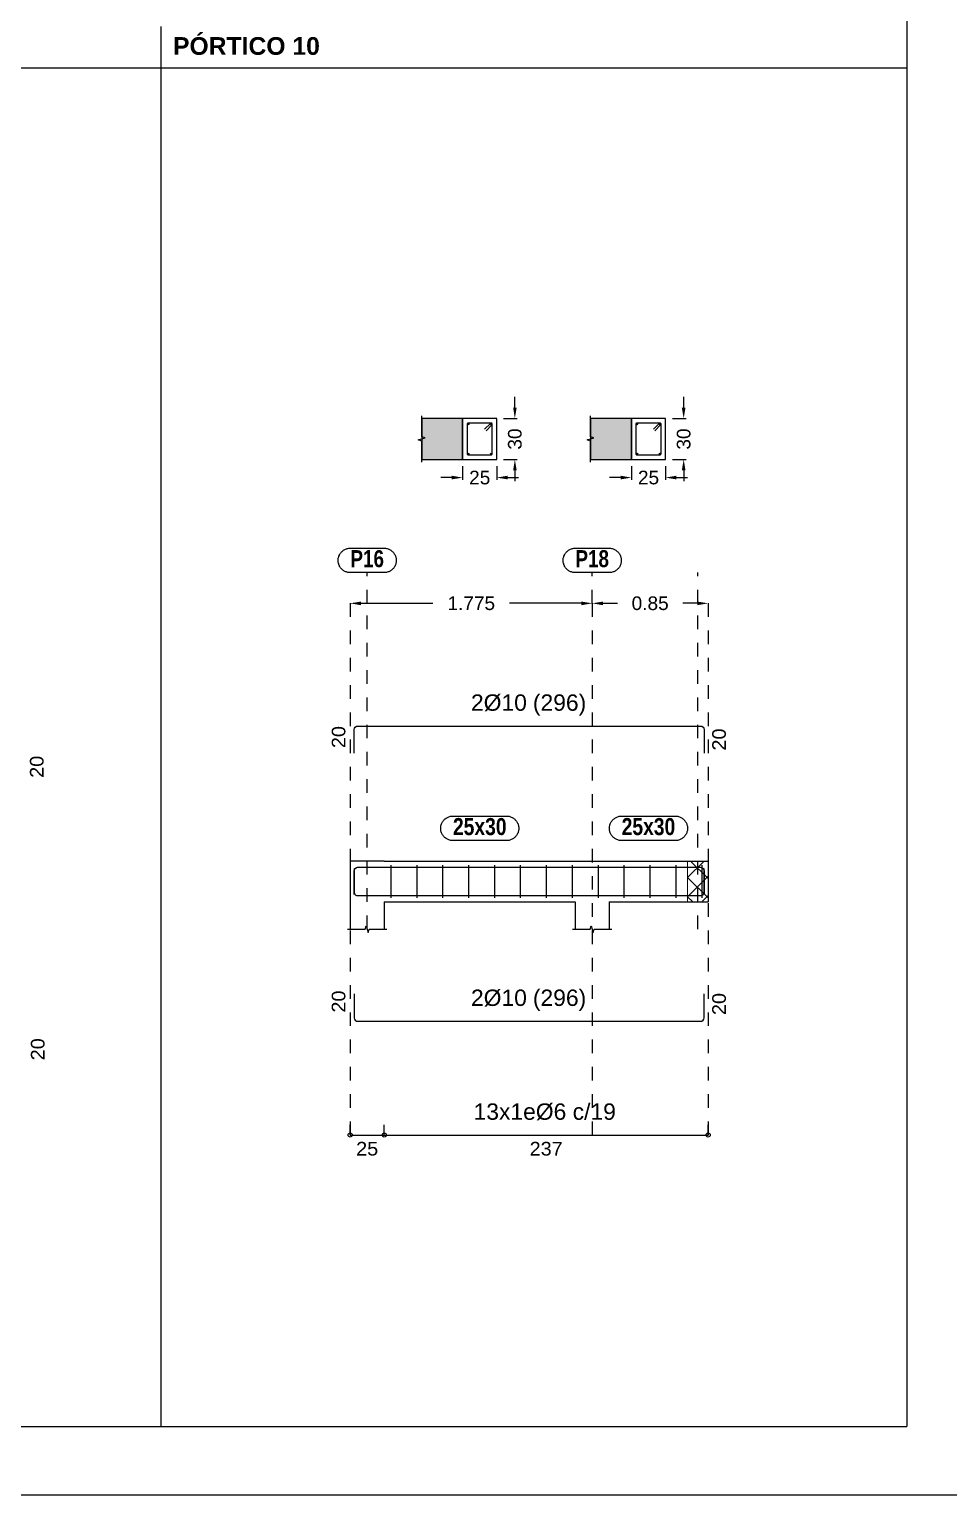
# Model space of a CAD drawing. Extents: x 2455 to 9764, y -806 to 181.
# Drawn here: x 5034.45 to 5041.19, y -500.15 to -489.4 of the extents above; entities that cross this region are included whole.
import ezdxf
from ezdxf.enums import TextEntityAlignment as Align

# ---------------------------------------------------------------- set-up
doc = ezdxf.new("R2010")
doc.units = 0
doc.header["$LTSCALE"] = 0.2
doc.header["$MEASUREMENT"] = 0
doc.linetypes.add('CYPE_RAYAPUNTO', pattern=[0.4125, 0.2025, -0.105, 0, -0.105])
doc.linetypes.add('PUNTOS2', pattern=[0.125, 0, -0.125])
doc.layers.add('01_cartela', color=6, linetype='CONTINUOUS', plot=False)
for name, color, linetype in [('01_cotas', 4, 'CONTINUOUS'), ('01_parcela', 7, 'CONTINUOUS'), ('01_primera', 5, 'CONTINUOUS'), ('01_texto cartela', 4, 'CONTINUOUS'), ('ALZ_CONT_NUDOS', 5, 'CONTINUOUS'), ('ALZ_CONT_VIG_HORMIGON', 5, 'CONTINUOUS'), ('ALZ_COT_COT_LIN_APOYOS', 120, 'CYPE_RAYAPUNTO'), ('ALZ_REF_REF_REFERENCIA', 3, 'CONTINUOUS'), ('ALZ_REF_TEXTO_REF_NOMBRE', 3, 'CONTINUOUS'), ('ARM_LONGITUDINAL_Ø10', 4, 'CONTINUOUS'), ('ARM_TRANSVERSAL_Ø6', 4, 'CONTINUOUS'), ('SEC_CONT_FORJADOS_SECCION', 8, 'CONTINUOUS'), ('SEC_CONT_VIG_HORMIGON_SECCION', 2, 'CONTINUOUS'), ('UNI_CORTANTES', 3, 'CONTINUOUS')]:
    doc.layers.add(name, color=color, linetype=linetype)
doc.layers.add('VIG_CARAS', color=5, linetype='CONTINUOUS', lineweight=9)
doc.styles.add('BERNARDO', font='GOTHICB.TTF')
doc.styles.add('CYPETXT_0.15', font='arial.ttf', dxfattribs={"height": 0.1})
doc.styles.add('Estilo1', font='swissel.ttf')
doc.styles.add('NIEVES2', font='sanss___.ttf')
doc.styles.add('NIEVES3', font='swisseb.ttf')
doc.styles.add('ROMANS', font='romans')
doc.dimstyles.new('DECIMAL-50', dxfattribs={"dimtxt": 0.08, "dimasz": 0.15, "dimexe": 0.05, "dimexo": 0.05, "dimgap": 0.09, "dimtad": 0, "dimzin": 0, "dimdsep": 46, "dimtxsty": 'ROMANS', "dimblk": 'DOTSMALL', "dimcen": 0.09, "dimclrt": 7, "dimadec": 0, "dimazin": 0, "dimtfac": 1.38, "dimtix": 1, "dimtofl": 0, "dimtmove": 2, "dimatfit": 3, "dimldrblk": 'OBLIQUE', "dimfxl": 1, "dimtolj": 1, "dimtzin": 0, "dimarcsym": 0})

# ---------------------------------------------------------------- blocks, each defined once
blk = doc.blocks.new('*D740')
at = {"layer": '01_cotas', "color": 0, "linetype": 'PUNTOS2', "lineweight": -2, "transparency": 16777216}
for p, q in [((5037.631, -492.605), (5037.631, -492.738)), ((5037.881, -492.605), (5037.881, -492.738))]:
    blk.add_line(p, q, dxfattribs=at)
at = {"layer": '01_cotas', "color": 0, "lineweight": -2, "transparency": 16777216}
for p, q in [((5037.551, -492.688), (5037.471, -492.688)), ((5037.961, -492.688), (5038.041, -492.688))]:
    blk.add_line(p, q, dxfattribs=at)
at = {"layer": '01_cotas', "color": 0, "transparency": 16777216}
for points in [[(5037.551, -492.674), (5037.551, -492.701), (5037.631, -492.688)], [(5037.961, -492.674), (5037.961, -492.701), (5037.881, -492.688)]]:
    blk.add_solid(points, dxfattribs=at)
at = {"layer": '01_cotas', "color": 5, "transparency": 16777216, "insert": (5037.756, -492.688), "char_height": 0.1, "attachment_point": 5, "style": 'Estilo1'}
blk.add_mtext('\\A1;25', dxfattribs=at)
blk = doc.blocks.new('*D741')
at = {"layer": '01_cotas', "color": 0, "lineweight": -2, "transparency": 16777216}
for p, q in [((5038.014, -492.175), (5038.014, -492.095)), ((5038.014, -492.635), (5038.014, -492.715))]:
    blk.add_line(p, q, dxfattribs=at)
at = {"layer": '01_cotas', "color": 0, "linetype": 'PUNTOS2', "lineweight": -2, "transparency": 16777216}
for p, q in [((5037.931, -492.255), (5038.064, -492.255)), ((5037.931, -492.555), (5038.064, -492.555))]:
    blk.add_line(p, q, dxfattribs=at)
at = {"layer": '01_cotas', "color": 0, "transparency": 16777216}
for points in [[(5038.001, -492.175), (5038.027, -492.175), (5038.014, -492.255)], [(5038.001, -492.635), (5038.027, -492.635), (5038.014, -492.555)]]:
    blk.add_solid(points, dxfattribs=at)
at = {"layer": '01_cotas', "color": 5, "transparency": 16777216, "insert": (5038.014, -492.405), "char_height": 0.1, "attachment_point": 5, "rotation": 90, "style": 'Estilo1'}
blk.add_mtext('\\A1;30', dxfattribs=at)
blk = doc.blocks.new('*D742')
at = {"layer": '01_cotas', "color": 0, "linetype": 'PUNTOS2', "lineweight": -2, "transparency": 16777216}
for p, q in [((5038.869, -492.605), (5038.869, -492.738)), ((5039.119, -492.605), (5039.119, -492.738))]:
    blk.add_line(p, q, dxfattribs=at)
at = {"layer": '01_cotas', "color": 0, "lineweight": -2, "transparency": 16777216}
for p, q in [((5038.789, -492.688), (5038.709, -492.688)), ((5039.199, -492.688), (5039.279, -492.688))]:
    blk.add_line(p, q, dxfattribs=at)
at = {"layer": '01_cotas', "color": 0, "transparency": 16777216}
for points in [[(5038.789, -492.674), (5038.789, -492.701), (5038.869, -492.688)], [(5039.199, -492.674), (5039.199, -492.701), (5039.119, -492.688)]]:
    blk.add_solid(points, dxfattribs=at)
at = {"layer": '01_cotas', "color": 5, "transparency": 16777216, "insert": (5038.994, -492.688), "char_height": 0.1, "attachment_point": 5, "style": 'Estilo1'}
blk.add_mtext('\\A1;25', dxfattribs=at)
blk = doc.blocks.new('*D743')
at = {"layer": '01_cotas', "color": 0, "lineweight": -2, "transparency": 16777216}
for p, q in [((5039.252, -492.175), (5039.252, -492.095)), ((5039.252, -492.635), (5039.252, -492.715))]:
    blk.add_line(p, q, dxfattribs=at)
at = {"layer": '01_cotas', "color": 0, "linetype": 'PUNTOS2', "lineweight": -2, "transparency": 16777216}
for p, q in [((5039.169, -492.255), (5039.302, -492.255)), ((5039.169, -492.555), (5039.302, -492.555))]:
    blk.add_line(p, q, dxfattribs=at)
at = {"layer": '01_cotas', "color": 0, "transparency": 16777216}
for points in [[(5039.238, -492.175), (5039.265, -492.175), (5039.252, -492.255)], [(5039.238, -492.635), (5039.265, -492.635), (5039.252, -492.555)]]:
    blk.add_solid(points, dxfattribs=at)
at = {"layer": '01_cotas', "color": 5, "transparency": 16777216, "insert": (5039.252, -492.405), "char_height": 0.1, "attachment_point": 5, "rotation": 90, "style": 'Estilo1'}
blk.add_mtext('\\A1;30', dxfattribs=at)
blk = doc.blocks.new('*D744')
at = {"layer": '01_cotas', "color": 0, "lineweight": -2, "transparency": 16777216}
for p, q in [((5036.886, -493.61), (5037.412, -493.61)), ((5038.501, -493.61), (5037.975, -493.61))]:
    blk.add_line(p, q, dxfattribs=at)
at = {"layer": '01_cotas', "color": 0, "transparency": 16777216}
for points in [[(5036.886, -493.597), (5036.886, -493.624), (5036.806, -493.61)], [(5038.501, -493.597), (5038.501, -493.624), (5038.581, -493.61)]]:
    blk.add_solid(points, dxfattribs=at)
at = {"layer": '01_cotas', "color": 5, "transparency": 16777216, "insert": (5037.694, -493.61), "char_height": 0.1, "attachment_point": 5, "style": 'Estilo1'}
blk.add_mtext('\\A1;1.775', dxfattribs=at)
blk = doc.blocks.new('*D745')
at = {"layer": '01_cotas', "color": 0, "lineweight": -2, "transparency": 16777216}
for p, q in [((5038.661, -493.61), (5038.766, -493.61)), ((5039.351, -493.61), (5039.246, -493.61))]:
    blk.add_line(p, q, dxfattribs=at)
at = {"layer": '01_cotas', "color": 0, "transparency": 16777216}
for points in [[(5038.661, -493.597), (5038.661, -493.624), (5038.581, -493.61)], [(5039.351, -493.597), (5039.351, -493.624), (5039.431, -493.61)]]:
    blk.add_solid(points, dxfattribs=at)
at = {"layer": '01_cotas', "color": 5, "transparency": 16777216, "insert": (5039.006, -493.61), "char_height": 0.1, "attachment_point": 5, "style": 'Estilo1'}
blk.add_mtext('\\A1;0.85', dxfattribs=at)

msp = doc.modelspace()

# ---------------------------------------------------------------- hatches: boundary and pattern name
at = {"layer": 'SEC_CONT_FORJADOS_SECCION', "true_color": 0xdad7d3}
for points in [[(5037.331, -492.555), (5037.631, -492.555), (5037.631, -492.255), (5037.331, -492.255)], [(5038.569, -492.555), (5038.869, -492.555), (5038.869, -492.255), (5038.569, -492.255)]]:
    msp.add_hatch(color=254, dxfattribs=at).paths.add_polyline_path(points)

# ---------------------------------------------------------------- linework, layer by layer
at = {"layer": '01_cartela', "color": 3}
msp.add_lwpolyline([(5025.021, -478.613), (5025.021, -500.148), (5055.659, -500.148), (5055.659, -478.613)], close=True, dxfattribs=at)
at = {"layer": '01_parcela', "color": 7, "ltscale": 2.5}
for p, q in [((5040.889, -479.113), (5040.889, -499.648)), ((5035.418, -489.38), (5035.419, -499.648)), ((5025.521, -499.648), (5040.889, -499.648))]:
    msp.add_line(p, q, dxfattribs=at)
at = {"layer": '01_primera', "ltscale": 2.5}
msp.add_line((5025.52, -489.683), (5040.889, -489.683), dxfattribs=at)
at = {"layer": 'ALZ_CONT_NUDOS', "lineweight": 0}
for p, q in [((5039.281, -495.621), (5039.402, -495.5)), ((5039.431, -495.629), (5039.302, -495.5)), ((5039.281, -495.762), (5039.431, -495.612)), ((5039.431, -495.771), (5039.281, -495.621)), ((5039.319, -495.8), (5039.281, -495.762)), ((5039.384, -495.8), (5039.431, -495.754))]:
    msp.add_line(p, q, dxfattribs=at)
at = {"layer": 'ALZ_CONT_NUDOS'}
for p, q in [((5039.431, -495.5), (5039.431, -495.8)), ((5036.806, -495.8), (5036.806, -496)), ((5037.056, -495.8), (5037.056, -496)), ((5038.456, -495.8), (5038.456, -496)), ((5038.706, -495.8), (5038.706, -496))]:
    msp.add_line(p, q, dxfattribs=at)
for points in [[(5037.056, -495.5), (5036.806, -495.5), (5036.806, -495.8)], [(5038.456, -495.5), (5038.706, -495.5)], [(5039.281, -495.5), (5039.431, -495.5)], [(5039.281, -495.8), (5039.431, -495.8)], [(5036.786, -496), (5036.916, -496), (5036.924, -495.975), (5036.939, -496.025), (5036.946, -496), (5037.076, -496)], [(5038.436, -496), (5038.566, -496), (5038.574, -495.975), (5038.589, -496.025), (5038.596, -496), (5038.726, -496)]]:
    msp.add_lwpolyline(points, dxfattribs=at)
at = {"layer": 'ALZ_CONT_NUDOS', "lineweight": 0}
msp.add_lwpolyline([(5039.281, -495.5), (5039.281, -495.8), (5039.431, -495.8), (5039.431, -495.5), (5039.281, -495.5)], close=True, dxfattribs=at)
at = {"layer": 'ALZ_CONT_VIG_HORMIGON'}
for p, q in [((5037.056, -495.5), (5038.456, -495.5)), ((5038.706, -495.5), (5039.281, -495.5)), ((5037.056, -495.8), (5038.456, -495.8)), ((5038.706, -495.8), (5039.281, -495.8))]:
    msp.add_line(p, q, dxfattribs=at)
at = {"layer": 'ALZ_COT_COT_LIN_APOYOS'}
for p, q in [((5036.931, -493.61), (5036.931, -493.385)), ((5038.581, -493.61), (5038.581, -493.385)), ((5039.356, -493.61), (5039.356, -493.385)), ((5036.806, -493.61), (5036.806, -497.51)), ((5036.931, -496), (5036.931, -493.61)), ((5038.581, -493.61), (5038.581, -497.51)), ((5039.356, -496), (5039.356, -493.61)), ((5039.431, -493.61), (5039.431, -497.51))]:
    msp.add_line(p, q, dxfattribs=at)
at = {"layer": 'ALZ_REF_REF_REFERENCIA'}
for points in [[(5037.054, -493.205), (5037.06, -493.206), (5037.066, -493.206), (5037.072, -493.207), (5037.078, -493.209), (5037.084, -493.21), (5037.089, -493.213), (5037.095, -493.215), (5037.1, -493.218), (5037.105, -493.221), (5037.11, -493.225), (5037.115, -493.229), (5037.119, -493.233), (5037.123, -493.237), (5037.127, -493.242), (5037.13, -493.247), (5037.133, -493.252), (5037.136, -493.258), (5037.138, -493.263), (5037.14, -493.269), (5037.142, -493.275), (5037.143, -493.28), (5037.144, -493.286), (5037.144, -493.292), (5037.144, -493.298), (5037.144, -493.304), (5037.143, -493.31), (5037.142, -493.316), (5037.14, -493.322), (5037.138, -493.328), (5037.136, -493.333), (5037.133, -493.339), (5037.13, -493.344), (5037.127, -493.349), (5037.123, -493.354), (5037.119, -493.358), (5037.115, -493.362), (5037.11, -493.366), (5037.105, -493.37), (5037.1, -493.373), (5037.095, -493.376), (5037.089, -493.378), (5037.084, -493.38), (5037.078, -493.382), (5037.072, -493.384), (5037.066, -493.385), (5037.06, -493.385), (5037.054, -493.385), (5036.808, -493.385), (5036.802, -493.385), (5036.796, -493.385), (5036.79, -493.384), (5036.784, -493.382), (5036.779, -493.38), (5036.773, -493.378), (5036.768, -493.376), (5036.762, -493.373), (5036.757, -493.37), (5036.752, -493.366), (5036.748, -493.362), (5036.743, -493.358), (5036.739, -493.354), (5036.736, -493.349), (5036.732, -493.344), (5036.729, -493.339), (5036.727, -493.333), (5036.724, -493.328), (5036.722, -493.322), (5036.721, -493.316), (5036.719, -493.31), (5036.719, -493.304), (5036.718, -493.298), (5036.718, -493.292), (5036.719, -493.286), (5036.719, -493.28), (5036.721, -493.275), (5036.722, -493.269), (5036.724, -493.263), (5036.727, -493.258), (5036.729, -493.252), (5036.732, -493.247), (5036.736, -493.242), (5036.739, -493.237), (5036.743, -493.233), (5036.748, -493.229), (5036.752, -493.225), (5036.757, -493.221), (5036.762, -493.218), (5036.768, -493.215), (5036.773, -493.213), (5036.779, -493.21), (5036.784, -493.209), (5036.79, -493.207), (5036.796, -493.206), (5036.802, -493.206), (5036.808, -493.205), (5037.054, -493.205)], [(5038.704, -493.205), (5038.71, -493.206), (5038.716, -493.206), (5038.722, -493.207), (5038.728, -493.209), (5038.734, -493.21), (5038.739, -493.213), (5038.745, -493.215), (5038.75, -493.218), (5038.755, -493.221), (5038.76, -493.225), (5038.765, -493.229), (5038.769, -493.233), (5038.773, -493.237), (5038.777, -493.242), (5038.78, -493.247), (5038.783, -493.252), (5038.786, -493.258), (5038.788, -493.263), (5038.79, -493.269), (5038.792, -493.275), (5038.793, -493.28), (5038.794, -493.286), (5038.794, -493.292), (5038.794, -493.298), (5038.794, -493.304), (5038.793, -493.31), (5038.792, -493.316), (5038.79, -493.322), (5038.788, -493.328), (5038.786, -493.333), (5038.783, -493.339), (5038.78, -493.344), (5038.777, -493.349), (5038.773, -493.354), (5038.769, -493.358), (5038.765, -493.362), (5038.76, -493.366), (5038.755, -493.37), (5038.75, -493.373), (5038.745, -493.376), (5038.739, -493.378), (5038.734, -493.38), (5038.728, -493.382), (5038.722, -493.384), (5038.716, -493.385), (5038.71, -493.385), (5038.704, -493.385), (5038.458, -493.385), (5038.452, -493.385), (5038.446, -493.385), (5038.44, -493.384), (5038.434, -493.382), (5038.429, -493.38), (5038.423, -493.378), (5038.418, -493.376), (5038.412, -493.373), (5038.407, -493.37), (5038.402, -493.366), (5038.398, -493.362), (5038.393, -493.358), (5038.389, -493.354), (5038.386, -493.349), (5038.382, -493.344), (5038.379, -493.339), (5038.377, -493.333), (5038.374, -493.328), (5038.372, -493.322), (5038.371, -493.316), (5038.369, -493.31), (5038.369, -493.304), (5038.368, -493.298), (5038.368, -493.292), (5038.369, -493.286), (5038.369, -493.28), (5038.371, -493.275), (5038.372, -493.269), (5038.374, -493.263), (5038.377, -493.258), (5038.379, -493.252), (5038.382, -493.247), (5038.386, -493.242), (5038.389, -493.237), (5038.393, -493.233), (5038.398, -493.229), (5038.402, -493.225), (5038.407, -493.221), (5038.412, -493.218), (5038.418, -493.215), (5038.423, -493.213), (5038.429, -493.21), (5038.434, -493.209), (5038.44, -493.207), (5038.446, -493.206), (5038.452, -493.206), (5038.458, -493.205), (5038.704, -493.205)]]:
    msp.add_lwpolyline(points, close=True, dxfattribs=at)
at = {"layer": 'ALZ_REF_TEXTO_REF_NOMBRE', "color": 5}
for points in [[(5037.953, -495.17), (5037.959, -495.171), (5037.965, -495.171), (5037.971, -495.172), (5037.976, -495.174), (5037.982, -495.175), (5037.988, -495.178), (5037.993, -495.18), (5037.999, -495.183), (5038.004, -495.186), (5038.008, -495.19), (5038.013, -495.194), (5038.017, -495.198), (5038.021, -495.202), (5038.025, -495.207), (5038.029, -495.212), (5038.032, -495.217), (5038.034, -495.223), (5038.037, -495.228), (5038.039, -495.234), (5038.04, -495.24), (5038.041, -495.245), (5038.042, -495.251), (5038.043, -495.257), (5038.043, -495.263), (5038.042, -495.269), (5038.041, -495.275), (5038.04, -495.281), (5038.039, -495.287), (5038.037, -495.293), (5038.034, -495.298), (5038.032, -495.304), (5038.029, -495.309), (5038.025, -495.314), (5038.021, -495.319), (5038.017, -495.323), (5038.013, -495.327), (5038.008, -495.331), (5038.004, -495.335), (5037.999, -495.338), (5037.993, -495.341), (5037.988, -495.343), (5037.982, -495.345), (5037.976, -495.347), (5037.971, -495.349), (5037.965, -495.35), (5037.959, -495.35), (5037.953, -495.35), (5037.56, -495.35), (5037.554, -495.35), (5037.548, -495.35), (5037.542, -495.349), (5037.536, -495.347), (5037.53, -495.345), (5037.525, -495.343), (5037.519, -495.341), (5037.514, -495.338), (5037.509, -495.335), (5037.504, -495.331), (5037.499, -495.327), (5037.495, -495.323), (5037.491, -495.319), (5037.487, -495.314), (5037.484, -495.309), (5037.481, -495.304), (5037.478, -495.298), (5037.476, -495.293), (5037.474, -495.287), (5037.472, -495.281), (5037.471, -495.275), (5037.47, -495.269), (5037.47, -495.263), (5037.47, -495.257), (5037.47, -495.251), (5037.471, -495.245), (5037.472, -495.24), (5037.474, -495.234), (5037.476, -495.228), (5037.478, -495.223), (5037.481, -495.217), (5037.484, -495.212), (5037.487, -495.207), (5037.491, -495.202), (5037.495, -495.198), (5037.499, -495.194), (5037.504, -495.19), (5037.509, -495.186), (5037.514, -495.183), (5037.519, -495.18), (5037.525, -495.178), (5037.53, -495.175), (5037.536, -495.174), (5037.542, -495.172), (5037.548, -495.171), (5037.554, -495.171), (5037.56, -495.17), (5037.953, -495.17)], [(5039.19, -495.17), (5039.196, -495.171), (5039.202, -495.171), (5039.208, -495.172), (5039.214, -495.174), (5039.22, -495.175), (5039.225, -495.178), (5039.231, -495.18), (5039.236, -495.183), (5039.241, -495.186), (5039.246, -495.19), (5039.251, -495.194), (5039.255, -495.198), (5039.259, -495.202), (5039.263, -495.207), (5039.266, -495.212), (5039.269, -495.217), (5039.272, -495.223), (5039.274, -495.228), (5039.276, -495.234), (5039.278, -495.24), (5039.279, -495.245), (5039.28, -495.251), (5039.28, -495.257), (5039.28, -495.263), (5039.28, -495.269), (5039.279, -495.275), (5039.278, -495.281), (5039.276, -495.287), (5039.274, -495.293), (5039.272, -495.298), (5039.269, -495.304), (5039.266, -495.309), (5039.263, -495.314), (5039.259, -495.319), (5039.255, -495.323), (5039.251, -495.327), (5039.246, -495.331), (5039.241, -495.335), (5039.236, -495.338), (5039.231, -495.341), (5039.225, -495.343), (5039.22, -495.345), (5039.214, -495.347), (5039.208, -495.349), (5039.202, -495.35), (5039.196, -495.35), (5039.19, -495.35), (5038.797, -495.35), (5038.791, -495.35), (5038.785, -495.35), (5038.779, -495.349), (5038.773, -495.347), (5038.768, -495.345), (5038.762, -495.343), (5038.757, -495.341), (5038.751, -495.338), (5038.746, -495.335), (5038.741, -495.331), (5038.737, -495.327), (5038.732, -495.323), (5038.728, -495.319), (5038.725, -495.314), (5038.721, -495.309), (5038.718, -495.304), (5038.716, -495.298), (5038.713, -495.293), (5038.711, -495.287), (5038.71, -495.281), (5038.708, -495.275), (5038.708, -495.269), (5038.707, -495.263), (5038.707, -495.257), (5038.708, -495.251), (5038.708, -495.245), (5038.71, -495.24), (5038.711, -495.234), (5038.713, -495.228), (5038.716, -495.223), (5038.718, -495.217), (5038.721, -495.212), (5038.725, -495.207), (5038.728, -495.202), (5038.732, -495.198), (5038.737, -495.194), (5038.741, -495.19), (5038.746, -495.186), (5038.751, -495.183), (5038.757, -495.18), (5038.762, -495.178), (5038.768, -495.175), (5038.773, -495.174), (5038.779, -495.172), (5038.785, -495.171), (5038.791, -495.171), (5038.797, -495.17), (5039.19, -495.17)]]:
    msp.add_lwpolyline(points, close=True, dxfattribs=at)
at = {"layer": 'ARM_LONGITUDINAL_Ø10'}
for points in [[(5036.836, -494.71), (5036.836, -494.535), (5036.838, -494.526), (5036.843, -494.518), (5036.852, -494.512), (5036.861, -494.51), (5039.376, -494.51), (5039.386, -494.512), (5039.394, -494.518), (5039.399, -494.526), (5039.401, -494.535), (5039.401, -494.71)], [(5036.836, -495.746), (5036.836, -495.571), (5036.838, -495.562), (5036.843, -495.554), (5036.852, -495.548), (5036.861, -495.546), (5039.376, -495.546), (5039.386, -495.548), (5039.394, -495.554), (5039.399, -495.562), (5039.401, -495.571), (5039.401, -495.746)], [(5036.836, -495.554), (5036.836, -495.729), (5036.838, -495.739), (5036.843, -495.747), (5036.852, -495.753), (5036.861, -495.754), (5039.376, -495.754), (5039.386, -495.753), (5039.394, -495.747), (5039.399, -495.739), (5039.401, -495.729), (5039.401, -495.554)], [(5036.836, -496.475), (5036.836, -496.65), (5036.838, -496.66), (5036.843, -496.668), (5036.852, -496.674), (5036.861, -496.675), (5039.376, -496.675), (5039.386, -496.674), (5039.394, -496.668), (5039.399, -496.66), (5039.401, -496.65), (5039.401, -496.475)]]:
    msp.add_lwpolyline(points, dxfattribs=at)
for centre in [(5037.672, -492.296), (5037.84, -492.296), (5038.91, -492.296), (5039.078, -492.296), (5037.672, -492.514), (5037.84, -492.514), (5038.91, -492.514), (5039.078, -492.514)]:
    msp.add_circle(centre, 0.005, dxfattribs=at)
at = {"layer": 'ARM_TRANSVERSAL_Ø6'}
for p, q in [((5037.104, -495.53), (5037.104, -495.77)), ((5037.294, -495.53), (5037.294, -495.77)), ((5037.484, -495.53), (5037.484, -495.77)), ((5037.674, -495.53), (5037.674, -495.77)), ((5037.864, -495.53), (5037.864, -495.77)), ((5038.054, -495.53), (5038.054, -495.77)), ((5038.244, -495.53), (5038.244, -495.77)), ((5038.434, -495.53), (5038.434, -495.77)), ((5038.624, -495.53), (5038.624, -495.77)), ((5038.814, -495.53), (5038.814, -495.77)), ((5039.004, -495.53), (5039.004, -495.77)), ((5039.194, -495.53), (5039.194, -495.77)), ((5039.384, -495.53), (5039.384, -495.77))]:
    msp.add_line(p, q, dxfattribs=at)
for points in [[(5037.803, -492.344), (5037.846, -492.301), (5037.847, -492.3), (5037.848, -492.299), (5037.848, -492.297), (5037.848, -492.296), (5037.848, -492.294), (5037.848, -492.292), (5037.847, -492.291), (5037.846, -492.29), (5037.845, -492.289), (5037.843, -492.288), (5037.842, -492.288), (5037.84, -492.288), (5037.672, -492.288), (5037.669, -492.288), (5037.667, -492.29), (5037.665, -492.292), (5037.664, -492.296), (5037.664, -492.514), (5037.665, -492.517), (5037.667, -492.519), (5037.669, -492.521), (5037.672, -492.522), (5037.84, -492.522), (5037.843, -492.521), (5037.846, -492.519), (5037.848, -492.517), (5037.848, -492.514), (5037.848, -492.296), (5037.848, -492.294), (5037.848, -492.292), (5037.847, -492.291), (5037.846, -492.29), (5037.845, -492.289), (5037.843, -492.288), (5037.842, -492.288), (5037.84, -492.288), (5037.839, -492.288), (5037.837, -492.288), (5037.836, -492.289), (5037.835, -492.29), (5037.792, -492.332)], [(5039.041, -492.344), (5039.083, -492.301), (5039.084, -492.3), (5039.085, -492.299), (5039.086, -492.297), (5039.086, -492.296), (5039.086, -492.294), (5039.085, -492.292), (5039.084, -492.291), (5039.083, -492.29), (5039.082, -492.289), (5039.081, -492.288), (5039.079, -492.288), (5039.078, -492.288), (5038.91, -492.288), (5038.907, -492.288), (5038.904, -492.29), (5038.902, -492.292), (5038.902, -492.296), (5038.902, -492.514), (5038.902, -492.517), (5038.904, -492.519), (5038.907, -492.521), (5038.91, -492.522), (5039.078, -492.522), (5039.081, -492.521), (5039.083, -492.519), (5039.085, -492.517), (5039.086, -492.514), (5039.086, -492.296), (5039.086, -492.294), (5039.085, -492.292), (5039.084, -492.291), (5039.083, -492.29), (5039.082, -492.289), (5039.081, -492.288), (5039.079, -492.288), (5039.078, -492.288), (5039.076, -492.288), (5039.075, -492.288), (5039.073, -492.289), (5039.072, -492.29), (5039.03, -492.332)]]:
    msp.add_lwpolyline(points, dxfattribs=at)
at = {"layer": 'SEC_CONT_FORJADOS_SECCION'}
for points in [[(5037.331, -492.575), (5037.331, -492.42), (5037.306, -492.412), (5037.356, -492.397), (5037.331, -492.39), (5037.331, -492.235)], [(5038.569, -492.575), (5038.569, -492.42), (5038.544, -492.412), (5038.594, -492.397), (5038.569, -492.39), (5038.569, -492.235)], [(5037.331, -492.555), (5037.631, -492.555), (5037.631, -492.255), (5037.331, -492.255)], [(5038.569, -492.555), (5038.869, -492.555), (5038.869, -492.255), (5038.569, -492.255)]]:
    msp.add_lwpolyline(points, dxfattribs=at)
at = {"layer": 'SEC_CONT_FORJADOS_SECCION', "color": 254, "true_color": 0xdad7d3}
for points in [[(5037.331, -492.555), (5037.631, -492.555), (5037.631, -492.255), (5037.331, -492.255)], [(5038.569, -492.555), (5038.869, -492.555), (5038.869, -492.255), (5038.569, -492.255)]]:
    msp.add_lwpolyline(points, close=True, dxfattribs=at)
at = {"layer": 'SEC_CONT_VIG_HORMIGON_SECCION'}
for points in [[(5037.881, -492.255), (5037.631, -492.255), (5037.631, -492.555), (5037.881, -492.555), (5037.881, -492.255)], [(5039.119, -492.255), (5038.869, -492.255), (5038.869, -492.555), (5039.119, -492.555), (5039.119, -492.255)]]:
    msp.add_lwpolyline(points, close=True, dxfattribs=at)
at = {"layer": 'UNI_CORTANTES', "color": 2}
for p, q in [((5036.806, -497.51), (5036.806, -497.435)), ((5037.056, -497.51), (5037.056, -497.435))]:
    msp.add_line(p, q, dxfattribs=at)
for points in [[(5036.806, -497.51), (5037.056, -497.51), (5037.056, -497.435)], [(5037.056, -497.51), (5039.431, -497.51), (5039.431, -497.435)]]:
    msp.add_lwpolyline(points, dxfattribs=at)
for centre in [(5036.806, -497.51), (5037.056, -497.51), (5037.056, -497.51), (5039.431, -497.51)]:
    msp.add_circle(centre, 0.015, dxfattribs=at)

# ---------------------------------------------------------------- texts
at = {"layer": '01_texto cartela', "color": 7, "style": 'NIEVES3'}
msp.add_text('PÓRTICO 10', height=0.1297, dxfattribs=at).set_placement((5035.507, -489.587))
at = {"layer": 'ALZ_REF_TEXTO_REF_NOMBRE', "color": 5, "style": 'BERNARDO'}
for s, width, p, p2 in [('P16', 0.841304, (5036.808, -493.345), (5037.054, -493.345)), ('P18', 0.841304, (5038.458, -493.345), (5038.704, -493.345)), ('25x30', 0.806421, (5037.56, -495.31), (5037.953, -495.31)), ('25x30', 0.806421, (5038.797, -495.31), (5039.19, -495.31))]:
    msp.add_text(s, height=0.125, dxfattribs=dict(at, width=width)).set_placement(p, p2, align=Align.FIT)
at = {"layer": 'UNI_CORTANTES', "color": 4, "style": 'CYPETXT_0.15', "width": 1.042546}
for p, p2 in [((5036.771, -494.672), (5036.771, -494.51)), ((5039.561, -494.69), (5039.561, -494.528)), ((5034.558, -494.89), (5034.558, -494.728)), ((5036.771, -496.612), (5036.771, -496.45)), ((5039.561, -496.63), (5039.561, -496.468)), ((5034.565, -496.962), (5034.565, -496.8))]:
    msp.add_text('20', height=0.1, rotation=90, dxfattribs=at).set_placement(p, p2, align=Align.FIT)
at = {"layer": 'UNI_CORTANTES', "color": 2, "style": 'CYPETXT_0.15', "width": 1.042546}
for s, p, p2 in [('25', (5036.85, -497.66), (5037.012, -497.66)), ('237', (5038.122, -497.66), (5038.365, -497.66))]:
    msp.add_text(s, height=0.1, dxfattribs=at).set_placement(p, p2, align=Align.FIT)
at = {"layer": 'VIG_CARAS', "color": 5, "style": 'NIEVES2'}
for s, p in [('2%%c10', (5037.692, -494.434)), ('(296)', (5038.146, -494.434)), ('2%%c10', (5037.692, -496.599)), ('(296)', (5038.146, -496.599))]:
    msp.add_text(s, height=0.12, dxfattribs=at).set_placement(p, align=Align.BOTTOM_LEFT)
at = {"layer": 'VIG_CARAS', "color": 4, "style": 'NIEVES2'}
msp.add_text('13x1e%%c6 c/19', height=0.12, dxfattribs=at).set_placement((5037.711, -497.434), align=Align.BOTTOM_LEFT)

# ---------------------------------------------------------------- dimensions: what is measured, and where the dimension line sits
at = {"layer": '01_cotas', "color": 2}
for p1, p2, distance, text, picture, middle in [((5037.881, -492.555), (5037.881, -492.255), -0.133, '30', '*D741', (5038.014, -492.405)), ((5039.119, -492.555), (5039.119, -492.255), -0.133, '30', '*D743', (5039.252, -492.405)), ((5037.631, -492.555), (5037.881, -492.555), -0.133, '25', '*D740', (5037.756, -492.688)), ((5038.869, -492.555), (5039.119, -492.555), -0.133, '25', '*D742', (5038.994, -492.688)), ((5038.581, -493.61), (5036.806, -493.61), 0, '1.775', '*D744', (5037.694, -493.61)), ((5039.431, -493.61), (5038.581, -493.61), 0, '0.85', '*D745', (5039.006, -493.61))]:
    dim = msp.add_aligned_dim(p1=p1, p2=p2, distance=distance, text=text, dimstyle='DECIMAL-50', override={"dimtxt": 0.1, "dimasz": 0.08, "dimtxsty": 'Estilo1', "dimsah": 1, "dimclrt": 5, "dimfxl": 0.09, "dimarcsym": 2}, dxfattribs=at)
    dim.commit()
    dim.dimension.update_dxf_attribs({"geometry": picture, "text_midpoint": middle})

doc.saveas('drawing.dxf')
